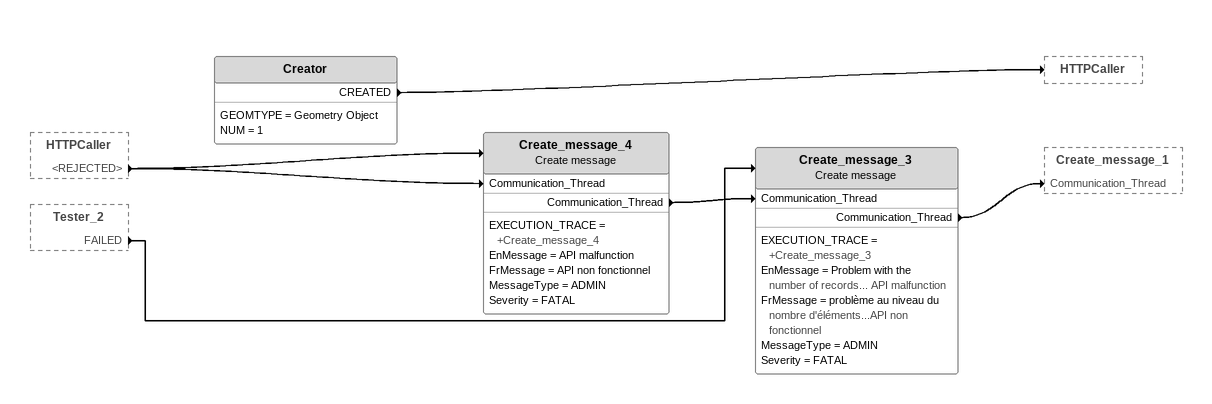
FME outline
HTTPCaller [outside]
    <REJECTED> -> Create_message_4
    <REJECTED> -> Create_message_4 [Communication_Thread]
Tester_2 [outside]
    FAILED -> Create_message_3
Creator
    GEOMTYPE = Geometry Object
    NUM = 1
    CREATED -> HTTPCaller
Create_message_4: Create message
    EXECUTION_TRACE = +Create_message_4
    EnMessage = API malfunction
    FrMessage = API non fonctionnel
    MessageType = ADMIN
    Severity = FATAL
    Communication_Thread -> Create_message_3 [Communication_Thread]
Create_message_3: Create message
    EXECUTION_TRACE = +Create_message_3
    EnMessage = Problem with the number of records... API malfunction
    FrMessage = problème au niveau du nombre d'éléments...API non fonctionnel
    MessageType = ADMIN
    Severity = FATAL
    Communication_Thread -> Create_message_1 [Communication_Thread]
